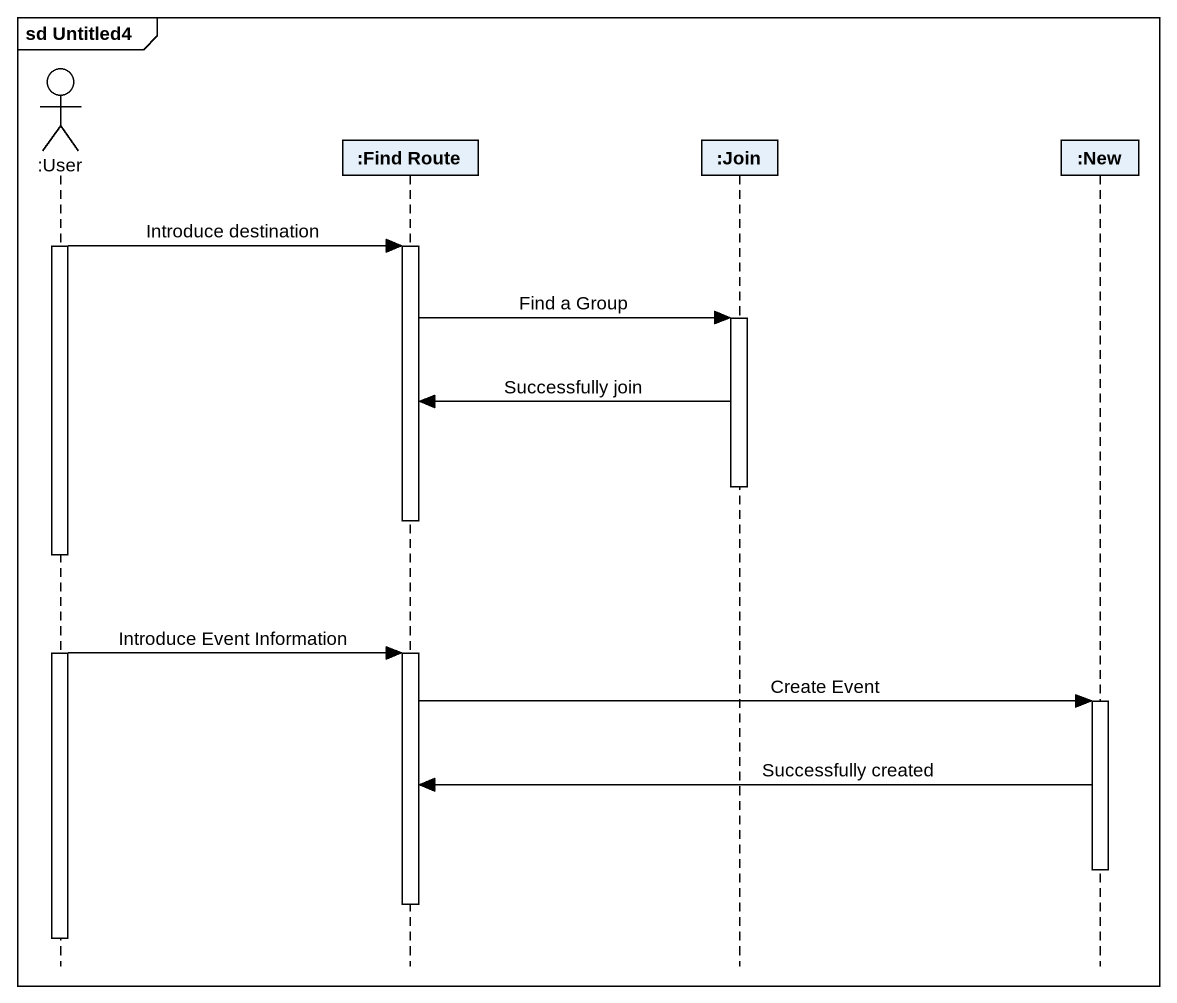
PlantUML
@startuml
mainframe sd Untitled4
hide footbox
actor ":User" as User
participant ":Find Route" as Find_Route
participant ":Join" as Join
participant ":New" as New

activate User
User -> Find_Route : Introduce destination
activate Find_Route
Find_Route -> Join : Find a Group
activate Join
Join -> Find_Route : Successfully join
deactivate Join
deactivate Find_Route
User -> Find_Route : Introduce Event Information
activate Find_Route
Find_Route -> New : Create Event
activate New
New -> Find_Route : Successfully created
deactivate New
deactivate Find_Route
deactivate User
@enduml
